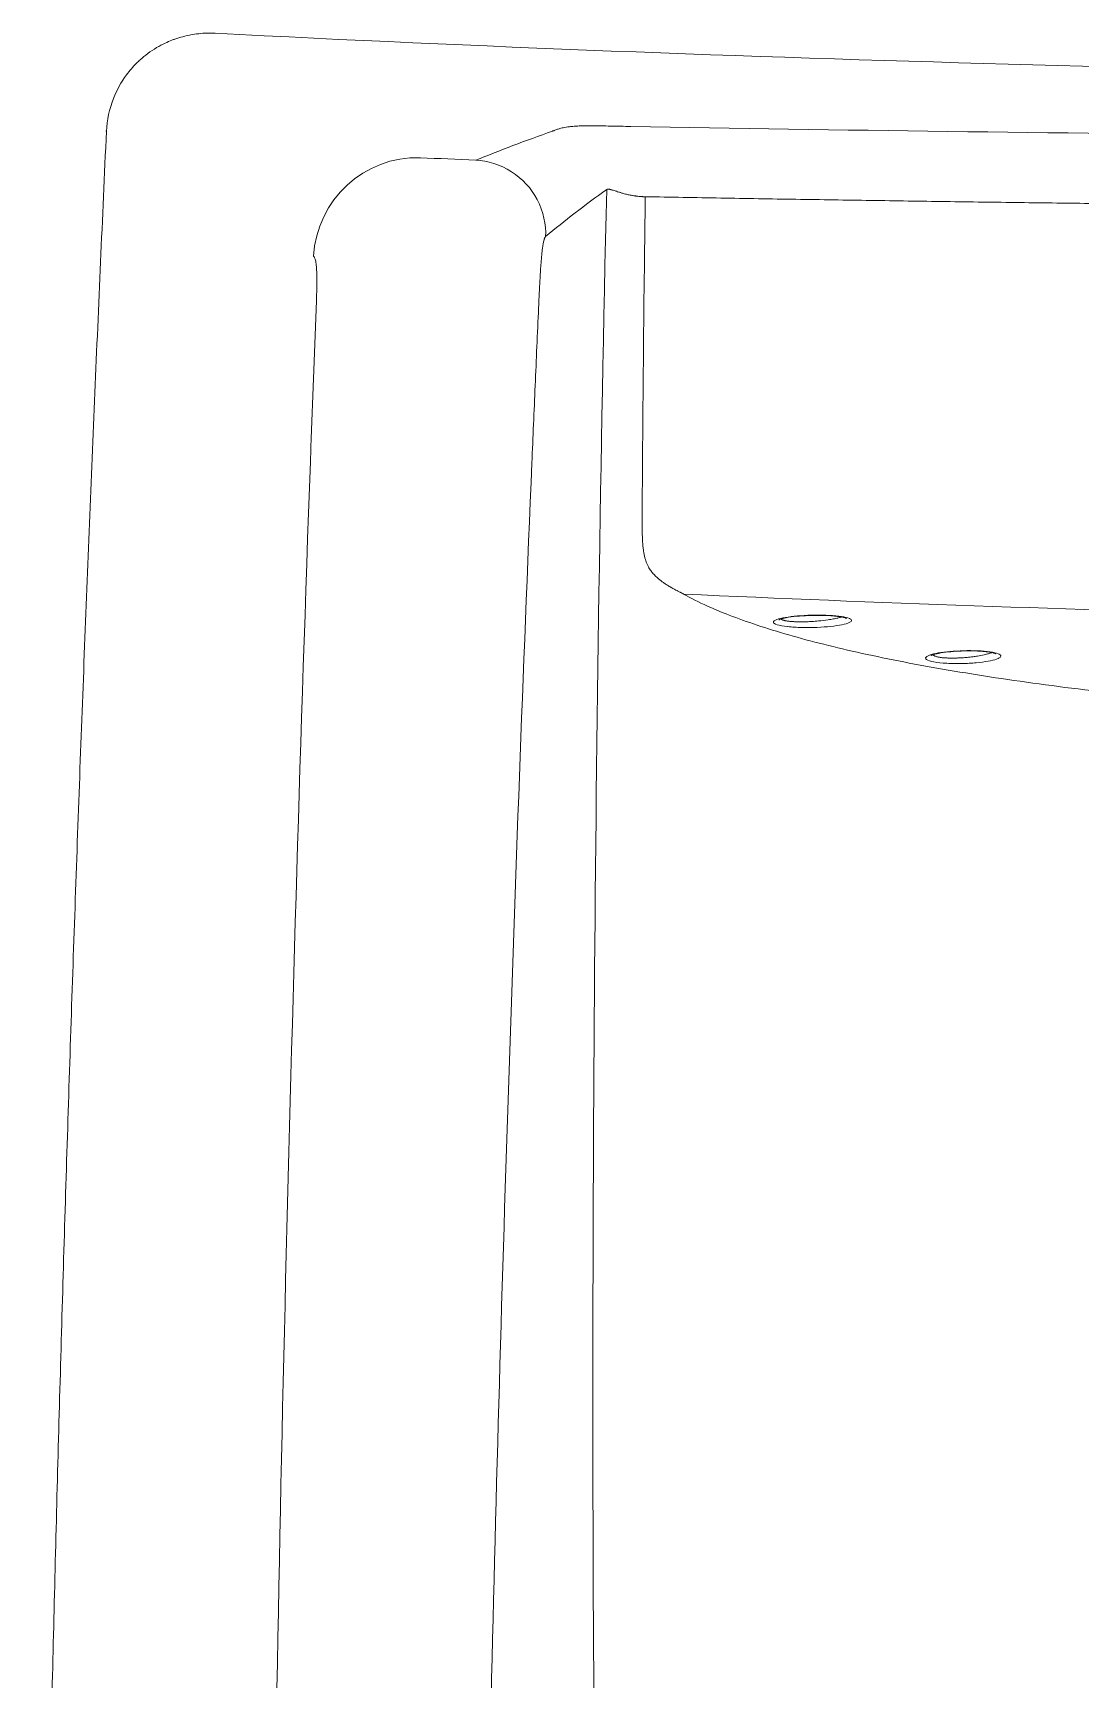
# Model space of a CAD drawing. Header units: inches. Extents: x 0.1 to 2.19, y 0.14 to 1.19.
# Drawn here: x 0.6821 to 0.8106, y 0.974 to 1.1761 of the extents above; entities that cross this region are included whole.
import ezdxf

# ---------------------------------------------------------------- set-up
doc = ezdxf.new("R2010")
doc.units = ezdxf.units.IN
doc.header["$MEASUREMENT"] = 0

# ---------------------------------------------------------------- blocks, each defined once
blk = doc.blocks.new('bn30-2')
at = {"linetype": 'Continuous', "lineweight": 5}
for p, q in [((0.3856, 3.15195), (0.3856, 3.15195)), ((0.3723, 3.13988), (0.37222, 3.13989)), ((0.42439, 3.09572), (0.42438, 3.09572)), ((0.43296, 3.09525), (0.43296, 3.09525)), ((0.42407, 3.08802), (0.42407, 3.08802)), ((0.43283, 3.08753), (0.43283, 3.08753)), ((0.43259, 3.07121), (0.43259, 3.07121))]:
    blk.add_line(p, q, dxfattribs=at)
for centre, major_axis, ratio, start_param, end_param in [((0.59489, 6.25601), (3.59101, 0), 0.865883, 4.654073, 4.708368), ((0.41027, 3.12398), (-0.00615, -0.01111), 0.986297, 3.607913, 5.167607), ((0.59489, 7.27767), (4.14731, 0.00008), 0.999473, 4.667972, 4.669618), ((0.441, 3.07769), (0.01447, -0.00133), 0.609784, 2.22827, 2.228318), ((0.42371, 3.06992), (-0.00426, -0.00261), 0.705833, 4.350211, 4.350533), ((0.39369, 3.05), (-0.03538, 0.00126), 0.000033, 4.655734, 4.655749)]:
    blk.add_ellipse(centre, major_axis=major_axis, ratio=ratio, start_param=start_param, end_param=end_param, dxfattribs=at)
for points, knots in [([(0.3856, 3.15191), (0.38549, 3.15191), (0.38539, 3.15192), (0.38529, 3.15192), (0.38515, 3.15192), (0.38501, 3.15192), (0.38487, 3.15192), (0.38463, 3.15192), (0.38439, 3.15191), (0.38415, 3.1519), (0.3838, 3.15188), (0.38346, 3.15184), (0.38312, 3.15179), (0.38271, 3.15173), (0.38231, 3.15165), (0.38191, 3.15155), (0.38158, 3.15147), (0.38126, 3.15138), (0.38095, 3.15128), (0.38087, 3.15125), (0.38079, 3.15122), (0.38071, 3.15119), (0.38058, 3.15115), (0.38045, 3.1511), (0.38032, 3.15105), (0.38005, 3.15094), (0.37978, 3.15083), (0.37952, 3.1507), (0.37916, 3.15053), (0.37881, 3.15035), (0.37846, 3.15014), (0.37809, 3.14992), (0.37773, 3.14968), (0.37738, 3.14942), (0.37706, 3.14918), (0.37675, 3.14893), (0.37645, 3.14866), (0.3763, 3.14852), (0.37615, 3.14838), (0.376, 3.14823), (0.37556, 3.14779), (0.37515, 3.14732), (0.37478, 3.14682), (0.37412, 3.14593), (0.37357, 3.14495), (0.37317, 3.14392), (0.37266, 3.14263), (0.37237, 3.14126), (0.3723, 3.13988)], [0, 0, 0, 0, 0.0156209, 0.0156209, 0.0156209, 0.0363778, 0.0363778, 0.0363778, 0.0729236, 0.0729236, 0.0729236, 0.1245292, 0.1245292, 0.1245292, 0.1868277, 0.1868277, 0.1868277, 0.2368692, 0.2368692, 0.2368692, 0.2496273, 0.2496273, 0.2496273, 0.2704918, 0.2704918, 0.2704918, 0.3141833, 0.3141833, 0.3141833, 0.3741935, 0.3741935, 0.3741935, 0.4395399, 0.4395399, 0.4395399, 0.4996556, 0.4996556, 0.4996556, 0.5311654, 0.5311654, 0.5311654, 0.6245776, 0.6245776, 0.6245776, 0.7918417, 0.7918417, 0.7918417, 0.9999942, 0.9999942, 0.9999942, 0.9999942]), ([(0.42706, 3.1399), (0.42709, 3.13991), (0.42712, 3.13992), (0.42715, 3.13993), (0.42719, 3.13994), (0.42722, 3.13996), (0.42725, 3.13997), (0.42732, 3.13999), (0.42738, 3.14002), (0.42745, 3.14004), (0.42752, 3.14007), (0.42759, 3.14009), (0.42766, 3.14012), (0.42773, 3.14014), (0.42779, 3.14016), (0.42786, 3.14019), (0.42801, 3.14023), (0.42817, 3.14028), (0.42838, 3.14032), (0.42849, 3.14035), (0.42861, 3.14037), (0.42875, 3.14039), (0.42887, 3.14041), (0.429, 3.14043), (0.42915, 3.14044), (0.42931, 3.14046), (0.4295, 3.14048), (0.4297, 3.14049), (0.42989, 3.14051), (0.4301, 3.14052), (0.43033, 3.14053), (0.43058, 3.14054), (0.43086, 3.14055), (0.43116, 3.14055), (0.43145, 3.14055), (0.43177, 3.14055), (0.4321, 3.14055), (0.43235, 3.14055), (0.4326, 3.14054), (0.43285, 3.14054), (0.43289, 3.14054), (0.43294, 3.14054), (0.43298, 3.14054), (0.43339, 3.14053), (0.4338, 3.14052), (0.43421, 3.14052), (0.43503, 3.1405), (0.43584, 3.14049), (0.43666, 3.14047)], [0, 0, 0, 0, 0.029979, 0.029979, 0.029979, 0.061805, 0.061805, 0.061805, 0.12361, 0.12361, 0.12361, 0.19048, 0.19048, 0.19048, 0.247157, 0.247157, 0.247157, 0.370303, 0.370303, 0.370303, 0.435388, 0.435388, 0.435388, 0.493112, 0.493112, 0.493112, 0.555388, 0.555388, 0.555388, 0.612444, 0.612444, 0.612444, 0.67358, 0.67358, 0.67358, 0.733946, 0.733946, 0.733946, 0.778239, 0.778239, 0.778239, 0.785887, 0.785887, 0.785887, 0.857265, 0.857265, 0.857265, 1, 1, 1, 1]), ([(0.43666, 3.14047), (0.4624, 3.14001), (0.48861, 3.13965), (0.54151, 3.13916), (0.5682, 3.13904), (0.62158, 3.13904), (0.64827, 3.13916), (0.70117, 3.13965), (0.72738, 3.14001), (0.75312, 3.14047)], [0.0000019, 0.0000019, 0.0000019, 0.0000019, 0.25, 0.25, 0.5, 0.5, 0.75, 0.75, 0.9999981, 0.9999981, 0.9999981, 0.9999981]), ([(0.42622, 3.12697), (0.42627, 3.1284), (0.42594, 3.13003), (0.42518, 3.13149), (0.42446, 3.13287), (0.42335, 3.13407), (0.42204, 3.13491), (0.42066, 3.1358), (0.41907, 3.13626), (0.41764, 3.13633)], [0, 0, 0, 0, 0.339654, 0.339654, 0.339654, 0.660333, 0.660333, 0.660333, 1, 1, 1, 1]), ([(0.43719, 2.73775), (0.43579, 2.77063), (0.43469, 2.80352), (0.43304, 2.86933), (0.4325, 2.90225), (0.43195, 2.96808), (0.43195, 3.00101), (0.43245, 3.06686), (0.43295, 3.09979), (0.43371, 3.13272)], [0, 0, 0, 0, 0.25, 0.25, 0.5, 0.5, 0.75, 0.75, 1, 1, 1, 1]), ([(0.43386, 3.13278), (0.43385, 3.13278), (0.43384, 3.13278), (0.43383, 3.13278), (0.43381, 3.13277), (0.4338, 3.13277), (0.43379, 3.13277), (0.43378, 3.13276), (0.43376, 3.13276), (0.43375, 3.13275), (0.43374, 3.13274), (0.43372, 3.13273), (0.43371, 3.13272)], [0.0000022, 0.0000022, 0.0000022, 0.0000022, 0.2006391, 0.2006391, 0.2006391, 0.4347763, 0.4347763, 0.4347763, 0.7015857, 0.7015857, 0.7015857, 1, 1, 1, 1]), ([(0.43386, 3.13278), (0.43386, 3.13278), (0.43386, 3.13278), (0.43387, 3.13278), (0.43388, 3.13278), (0.43389, 3.13278), (0.4339, 3.13278), (0.43391, 3.13278), (0.43393, 3.13278), (0.43395, 3.13278), (0.43396, 3.13277), (0.43398, 3.13277), (0.434, 3.13277), (0.434, 3.13277), (0.43401, 3.13277), (0.43401, 3.13277), (0.43401, 3.13277), (0.43402, 3.13277), (0.43402, 3.13277), (0.43403, 3.13276), (0.43405, 3.13276), (0.43406, 3.13276), (0.43409, 3.13275), (0.43411, 3.13275), (0.43414, 3.13274), (0.43416, 3.13273), (0.43419, 3.13273), (0.43422, 3.13272), (0.43424, 3.13271), (0.43426, 3.13271), (0.43428, 3.1327), (0.43429, 3.1327), (0.43429, 3.1327), (0.4343, 3.1327), (0.43436, 3.13268), (0.43442, 3.13266), (0.43449, 3.13264), (0.43449, 3.13264), (0.4345, 3.13264), (0.4345, 3.13264), (0.4346, 3.13261), (0.4347, 3.13257), (0.43482, 3.13253), (0.43485, 3.13253), (0.43488, 3.13252), (0.43491, 3.13251), (0.435, 3.13248), (0.4351, 3.13244), (0.4352, 3.13241), (0.43525, 3.1324), (0.43531, 3.13238), (0.43536, 3.13236), (0.4354, 3.13235), (0.43544, 3.13234), (0.43549, 3.13232), (0.43554, 3.13231), (0.43559, 3.13229), (0.43564, 3.13228), (0.43572, 3.13226), (0.4358, 3.13223), (0.43587, 3.13221), (0.43596, 3.13219), (0.43606, 3.13217), (0.43615, 3.13214), (0.43622, 3.13213), (0.43629, 3.13211), (0.43636, 3.13209), (0.4364, 3.13208), (0.43645, 3.13207), (0.43649, 3.13207), (0.43657, 3.13205), (0.43665, 3.13203), (0.43673, 3.13202), (0.43678, 3.13201), (0.43684, 3.132), (0.4369, 3.13199), (0.43699, 3.13197), (0.4371, 3.13196), (0.4372, 3.13194), (0.43723, 3.13194), (0.43726, 3.13193), (0.43729, 3.13193), (0.43732, 3.13192), (0.43735, 3.13192), (0.43738, 3.13192), (0.43748, 3.13191), (0.43757, 3.1319), (0.43767, 3.13189), (0.43779, 3.13188), (0.43791, 3.13187), (0.43803, 3.13186), (0.43804, 3.13186), (0.43805, 3.13186), (0.43806, 3.13186), (0.43808, 3.13186), (0.43811, 3.13186), (0.43813, 3.13185), (0.43824, 3.13185), (0.43834, 3.13185), (0.43845, 3.13184)], [0, 0, 0, 0, 0.0083649, 0.0083649, 0.0083649, 0.0308989, 0.0308989, 0.0308989, 0.0620184, 0.0620184, 0.0620184, 0.0933478, 0.0933478, 0.0933478, 0.0997869, 0.0997869, 0.0997869, 0.1018624, 0.1018624, 0.1018624, 0.1248757, 0.1248757, 0.1248757, 0.1565901, 0.1565901, 0.1565901, 0.1895578, 0.1895578, 0.1895578, 0.2118155, 0.2118155, 0.2118155, 0.2167667, 0.2167667, 0.2167667, 0.2787654, 0.2787654, 0.2787654, 0.2814964, 0.2814964, 0.2814964, 0.368223, 0.368223, 0.368223, 0.3910176, 0.3910176, 0.3910176, 0.4587284, 0.4587284, 0.4587284, 0.4932804, 0.4932804, 0.4932804, 0.5196179, 0.5196179, 0.5196179, 0.5509339, 0.5509339, 0.5509339, 0.5952045, 0.5952045, 0.5952045, 0.6453726, 0.6453726, 0.6453726, 0.6823302, 0.6823302, 0.6823302, 0.7043309, 0.7043309, 0.7043309, 0.7429613, 0.7429613, 0.7429613, 0.770366, 0.770366, 0.770366, 0.8176355, 0.8176355, 0.8176355, 0.8321057, 0.8321057, 0.8321057, 0.8451345, 0.8451345, 0.8451345, 0.8886888, 0.8886888, 0.8886888, 0.9405408, 0.9405408, 0.9405408, 0.9446651, 0.9446651, 0.9446651, 0.9547621, 0.9547621, 0.9547621, 0.999999, 0.999999, 0.999999, 0.999999]), ([(0.43845, 3.13184), (0.43844, 3.13089), (0.43842, 3.12993), (0.43841, 3.12897), (0.43839, 3.12774), (0.43838, 3.1265), (0.43836, 3.12527), (0.43834, 3.12308), (0.43831, 3.12089), (0.43828, 3.1187), (0.43826, 3.11652), (0.43824, 3.11433), (0.43822, 3.11215), (0.43819, 3.10996), (0.43818, 3.10777), (0.43816, 3.10558), (0.43814, 3.10339), (0.43812, 3.10121), (0.43811, 3.09902), (0.43809, 3.09684), (0.43808, 3.09465), (0.43807, 3.09247)], [0.0000005, 0.0000005, 0.0000005, 0.0000005, 0.0730042, 0.0730042, 0.0730042, 0.1668861, 0.1668861, 0.1668861, 0.3336839, 0.3336839, 0.3336839, 0.5002749, 0.5002749, 0.5002749, 0.6670162, 0.6670162, 0.6670162, 0.8335515, 0.8335515, 0.8335515, 1, 1, 1, 1]), ([(0.75133, 3.13184), (0.75058, 3.13183), (0.74908, 3.1318), (0.74683, 3.13176), (0.74458, 3.13172), (0.74234, 3.13169), (0.74009, 3.13165), (0.73785, 3.13161), (0.73561, 3.13157), (0.73337, 3.13154), (0.73113, 3.1315), (0.72889, 3.13147), (0.72666, 3.13143), (0.72443, 3.1314), (0.7222, 3.13136), (0.71998, 3.13133), (0.71775, 3.1313), (0.71553, 3.13127), (0.71331, 3.13124), (0.71109, 3.13121), (0.70888, 3.13118), (0.70667, 3.13115), (0.70446, 3.13112), (0.70225, 3.13109), (0.70005, 3.13106), (0.69785, 3.13104), (0.69565, 3.13101), (0.69345, 3.13098), (0.69126, 3.13096), (0.68907, 3.13093), (0.68688, 3.13091), (0.68469, 3.13089), (0.68251, 3.13086), (0.68033, 3.13084), (0.67816, 3.13082), (0.67599, 3.1308), (0.66795, 3.13072), (0.65406, 3.13061), (0.63429, 3.13049), (0.61457, 3.13042), (0.59489, 3.1304), (0.57522, 3.13042), (0.5555, 3.13049), (0.53572, 3.13061), (0.52106, 3.13073), (0.51149, 3.13082), (0.50701, 3.13086), (0.50251, 3.13091), (0.49801, 3.13096), (0.49349, 3.13102), (0.48895, 3.13107), (0.48441, 3.13113), (0.47986, 3.13119), (0.47529, 3.13125), (0.47072, 3.13132), (0.46613, 3.13139), (0.46154, 3.13146), (0.45694, 3.13153), (0.45233, 3.1316), (0.44771, 3.13168), (0.44308, 3.13176), (0.44, 3.13182), (0.43845, 3.13184)], [0, 0, 0, 0, 0.007371, 0.014728, 0.022073, 0.029403, 0.036721, 0.044025, 0.051315, 0.058592, 0.065856, 0.073106, 0.080343, 0.087567, 0.094777, 0.101973, 0.109157, 0.116326, 0.123483, 0.130626, 0.137756, 0.144872, 0.151975, 0.159064, 0.16614, 0.173203, 0.180252, 0.187288, 0.19431, 0.201319, 0.208314, 0.215297, 0.222265, 0.229221, 0.236162, 0.243091, 0.250006, 0.312965, 0.375618, 0.437963, 0.5, 0.562037, 0.624381, 0.687034, 0.749994, 0.764246, 0.778554, 0.792919, 0.807341, 0.82182, 0.836356, 0.850949, 0.865598, 0.880305, 0.895068, 0.909888, 0.924764, 0.939698, 0.954688, 0.969735, 0.984839, 1, 1, 1, 1]), ([(0.42622, 3.12697), (0.42621, 3.12696), (0.4262, 3.12695), (0.42619, 3.12694), (0.42618, 3.12692), (0.42617, 3.12691), (0.42616, 3.12689), (0.42615, 3.12688), (0.42614, 3.12686), (0.42613, 3.12684), (0.42612, 3.12683), (0.42611, 3.12681), (0.4261, 3.12679), (0.4261, 3.12676), (0.42609, 3.12674), (0.42608, 3.12672), (0.42607, 3.12669), (0.42606, 3.12667), (0.42605, 3.12664), (0.42604, 3.12661), (0.42603, 3.12658), (0.42602, 3.12656), (0.426, 3.12649), (0.42598, 3.1264), (0.42596, 3.12631), (0.42594, 3.12619), (0.42591, 3.12604), (0.42588, 3.12588), (0.42587, 3.12579), (0.42585, 3.12569), (0.42584, 3.12559), (0.42583, 3.12553), (0.42582, 3.12546), (0.42581, 3.12538), (0.42579, 3.12519), (0.42577, 3.12499), (0.42575, 3.12479), (0.42573, 3.12461), (0.42571, 3.12444), (0.4257, 3.12426), (0.42569, 3.12424), (0.42569, 3.12422), (0.42569, 3.1242), (0.42567, 3.12398), (0.42565, 3.12376), (0.42564, 3.12353), (0.42562, 3.12333), (0.42561, 3.12312), (0.42559, 3.12291), (0.42559, 3.12287), (0.42559, 3.12283), (0.42559, 3.12279), (0.42557, 3.1226), (0.42556, 3.12241), (0.42555, 3.12222), (0.42554, 3.12202), (0.42553, 3.12181), (0.42552, 3.1216), (0.42551, 3.12149), (0.4255, 3.12138), (0.4255, 3.12127), (0.42549, 3.12115), (0.42549, 3.12102), (0.42548, 3.12089), (0.42546, 3.12051), (0.42544, 3.12013), (0.42542, 3.11975), (0.42542, 3.11968), (0.42542, 3.11962), (0.42541, 3.11956), (0.42539, 3.11911), (0.42537, 3.11867), (0.42535, 3.11822)], [0, 0, 0, 0, 0.02223, 0.02223, 0.02223, 0.043841, 0.043841, 0.043841, 0.064881, 0.064881, 0.064881, 0.085401, 0.085401, 0.085401, 0.105458, 0.105458, 0.105458, 0.12511, 0.12511, 0.12511, 0.142935, 0.142935, 0.142935, 0.186958, 0.186958, 0.186958, 0.249873, 0.249873, 0.249873, 0.285532, 0.285532, 0.285532, 0.310053, 0.310053, 0.310053, 0.374629, 0.374629, 0.374629, 0.428333, 0.428333, 0.428333, 0.434608, 0.434608, 0.434608, 0.499836, 0.499836, 0.499836, 0.559702, 0.559702, 0.559702, 0.571265, 0.571265, 0.571265, 0.624829, 0.624829, 0.624829, 0.683117, 0.683117, 0.683117, 0.714165, 0.714165, 0.714165, 0.749898, 0.749898, 0.749898, 0.857073, 0.857073, 0.857073, 0.874936, 0.874936, 0.874936, 1, 1, 1, 1]), ([(0.39809, 3.11936), (0.3981, 3.1197), (0.39812, 3.12005), (0.39812, 3.1204), (0.39813, 3.12074), (0.39814, 3.12108), (0.39814, 3.12142), (0.39814, 3.12175), (0.39813, 3.12208), (0.39812, 3.12239), (0.39811, 3.1227), (0.3981, 3.123), (0.39807, 3.12326), (0.39805, 3.12352), (0.39802, 3.12375), (0.39799, 3.12393), (0.39795, 3.12411), (0.39791, 3.12425), (0.39786, 3.12435), (0.39782, 3.12445), (0.39777, 3.1245), (0.39772, 3.12453)], [0, 0, 0, 0, 0.142857, 0.142857, 0.142857, 0.285714, 0.285714, 0.285714, 0.428571, 0.428571, 0.428571, 0.571429, 0.571429, 0.571429, 0.714286, 0.714286, 0.714286, 0.857143, 0.857143, 0.857143, 1, 1, 1, 1]), ([(0.39809, 3.11936), (0.39798, 3.11652), (0.39787, 3.11369), (0.39777, 3.11085), (0.39766, 3.10804), (0.39756, 3.10524), (0.39745, 3.10243), (0.39501, 3.03552), (0.39335, 2.96859), (0.39249, 2.90164), (0.39246, 2.89966), (0.39244, 2.89769), (0.39242, 2.89572), (0.39239, 2.89377), (0.39237, 2.89183), (0.39235, 2.88988), (0.39232, 2.88796), (0.3923, 2.88605), (0.39228, 2.88413), (0.3922, 2.877), (0.39214, 2.86986), (0.39208, 2.86272), (0.39202, 2.8557), (0.39197, 2.84867), (0.39193, 2.84164), (0.39189, 2.83473), (0.39186, 2.82781), (0.39183, 2.82089), (0.39179, 2.80738), (0.39177, 2.79388), (0.39179, 2.78037), (0.3918, 2.77378), (0.39182, 2.76719), (0.39184, 2.7606), (0.39186, 2.75412), (0.3919, 2.74764), (0.39193, 2.74116), (0.39197, 2.73478), (0.39202, 2.72841), (0.39207, 2.72204), (0.39212, 2.71578), (0.39218, 2.70951), (0.39224, 2.70325), (0.39231, 2.6971), (0.39238, 2.69094), (0.39246, 2.68479), (0.3925, 2.68136), (0.39255, 2.67792), (0.39259, 2.67449), (0.39259, 2.67432), (0.3926, 2.67415), (0.3926, 2.67398), (0.39262, 2.67217), (0.39265, 2.67037), (0.39268, 2.66857), (0.39269, 2.66793), (0.39269, 2.66729), (0.3927, 2.66666), (0.39279, 2.66072), (0.39289, 2.65478), (0.39298, 2.64885)], [0, 0, 0, 0, 0.01809, 0.01809, 0.01809, 0.035996, 0.035996, 0.035996, 0.462817, 0.462817, 0.462817, 0.475401, 0.475401, 0.475401, 0.487802, 0.487802, 0.487802, 0.50002, 0.50002, 0.50002, 0.545512, 0.545512, 0.545512, 0.590307, 0.590307, 0.590307, 0.634406, 0.634406, 0.634406, 0.720516, 0.720516, 0.720516, 0.762527, 0.762527, 0.762527, 0.803843, 0.803843, 0.803843, 0.844465, 0.844465, 0.844465, 0.884391, 0.884391, 0.884391, 0.923622, 0.923622, 0.923622, 0.945513, 0.945513, 0.945513, 0.946595, 0.946595, 0.946595, 0.958098, 0.958098, 0.958098, 0.962158, 0.962158, 0.962158, 1, 1, 1, 1]), ([(0.42535, 3.11822), (0.42521, 3.11504), (0.42507, 3.11185), (0.42493, 3.10867), (0.4248, 3.1055), (0.42466, 3.10233), (0.42453, 3.09917), (0.42237, 3.04786), (0.42068, 2.99654), (0.41947, 2.94521), (0.4194, 2.94234), (0.41934, 2.93947), (0.41927, 2.9366), (0.41921, 2.93374), (0.41915, 2.93089), (0.41909, 2.92804), (0.41896, 2.92204), (0.41884, 2.91604), (0.41872, 2.91004), (0.41861, 2.90409), (0.4185, 2.89813), (0.4184, 2.89218), (0.41781, 2.85745), (0.41745, 2.82271), (0.41731, 2.78797), (0.41729, 2.78234), (0.41727, 2.77672), (0.41726, 2.77109), (0.41725, 2.76551), (0.41725, 2.75993), (0.41725, 2.75435), (0.41725, 2.74882), (0.41726, 2.74328), (0.41727, 2.73775)], [0, 0, 0, 0, 0.025121, 0.025121, 0.025121, 0.05011, 0.05011, 0.05011, 0.454869, 0.454869, 0.454869, 0.477498, 0.477498, 0.477498, 0.499996, 0.499996, 0.499996, 0.547292, 0.547292, 0.547292, 0.594219, 0.594219, 0.594219, 0.868053, 0.868053, 0.868053, 0.912404, 0.912404, 0.912404, 0.956386, 0.956386, 0.956386, 1, 1, 1, 1]), ([(0.44315, 3.08308), (0.44313, 3.08309), (0.4431, 3.08311), (0.44308, 3.08312), (0.44306, 3.08313), (0.44304, 3.08314), (0.44302, 3.08315), (0.44302, 3.08315), (0.44302, 3.08315), (0.44301, 3.08316), (0.44295, 3.08319), (0.44289, 3.08322), (0.44283, 3.08325), (0.4428, 3.08327), (0.44276, 3.08329), (0.44273, 3.0833), (0.44273, 3.0833), (0.44273, 3.0833), (0.44272, 3.08331), (0.44264, 3.08335), (0.44255, 3.08339), (0.44246, 3.08344), (0.44244, 3.08345), (0.44242, 3.08346), (0.44241, 3.08347), (0.44239, 3.08348), (0.44237, 3.08349), (0.44235, 3.0835), (0.44226, 3.08354), (0.44216, 3.08359), (0.44207, 3.08364), (0.44206, 3.08365), (0.44205, 3.08365), (0.44204, 3.08366), (0.44201, 3.08367), (0.44197, 3.08369), (0.44193, 3.08371), (0.44186, 3.08375), (0.44178, 3.0838), (0.4417, 3.08384), (0.44166, 3.08387), (0.44162, 3.08389), (0.44158, 3.08391), (0.44155, 3.08393), (0.44152, 3.08394), (0.44149, 3.08396), (0.44143, 3.084), (0.44136, 3.08404), (0.44129, 3.08408), (0.44122, 3.08413), (0.44114, 3.08418), (0.44106, 3.08423), (0.44105, 3.08423), (0.44104, 3.08424), (0.44102, 3.08425), (0.44096, 3.08429), (0.44091, 3.08433), (0.44085, 3.08437), (0.44074, 3.08444), (0.44064, 3.08451), (0.44053, 3.08459), (0.44053, 3.08459), (0.44053, 3.08459), (0.44053, 3.08459), (0.44047, 3.08464), (0.4404, 3.08468), (0.44034, 3.08473), (0.44024, 3.08481), (0.44014, 3.08489), (0.44004, 3.08498), (0.44001, 3.085), (0.43998, 3.08502), (0.43996, 3.08505), (0.43989, 3.08511), (0.43982, 3.08517), (0.43975, 3.08524), (0.43969, 3.0853), (0.43962, 3.08536), (0.43956, 3.08543), (0.43951, 3.08548), (0.43947, 3.08553), (0.43943, 3.08558), (0.43932, 3.0857), (0.43922, 3.08582), (0.43912, 3.08596), (0.43907, 3.08603), (0.43903, 3.08609), (0.43898, 3.08616), (0.43893, 3.08625), (0.43888, 3.08633), (0.43883, 3.08642), (0.4388, 3.08647), (0.43877, 3.08653), (0.43875, 3.08658), (0.43869, 3.08669), (0.43865, 3.08679), (0.4386, 3.0869), (0.43858, 3.08695), (0.43857, 3.087), (0.43855, 3.08704), (0.43852, 3.08713), (0.43849, 3.08722), (0.43846, 3.08731), (0.43842, 3.08743), (0.43839, 3.08755), (0.43836, 3.08767), (0.43833, 3.08781), (0.4383, 3.08795), (0.43827, 3.08809), (0.43827, 3.08811), (0.43827, 3.08814), (0.43826, 3.08816), (0.43824, 3.08828), (0.43822, 3.0884), (0.43821, 3.08852), (0.4382, 3.08858), (0.43819, 3.08864), (0.43819, 3.0887), (0.43817, 3.08884), (0.43816, 3.08898), (0.43814, 3.08913), (0.43814, 3.08923), (0.43813, 3.08933), (0.43812, 3.08944), (0.43811, 3.08953), (0.43811, 3.08962), (0.4381, 3.08972), (0.4381, 3.08987), (0.43809, 3.09003), (0.43809, 3.09019), (0.43808, 3.09026), (0.43808, 3.09034), (0.43808, 3.09041), (0.43808, 3.09048), (0.43808, 3.09054), (0.43807, 3.09061), (0.43807, 3.09085), (0.43807, 3.09109), (0.43807, 3.09133), (0.43807, 3.09136), (0.43807, 3.0914), (0.43807, 3.09143), (0.43807, 3.09144), (0.43807, 3.09144), (0.43807, 3.09145), (0.43806, 3.09159), (0.43806, 3.09172), (0.43806, 3.09186), (0.43807, 3.092), (0.43807, 3.09213), (0.43807, 3.09226), (0.43807, 3.09233), (0.43807, 3.0924), (0.43807, 3.09247)], [0.0000001, 0.0000001, 0.0000001, 0.0000001, 0.0157619, 0.0157619, 0.0157619, 0.026545, 0.026545, 0.026545, 0.0277877, 0.0277877, 0.0277877, 0.0632659, 0.0632659, 0.0632659, 0.0804624, 0.0804624, 0.0804624, 0.0817824, 0.0817824, 0.0817824, 0.127218, 0.127218, 0.127218, 0.1352333, 0.1352333, 0.1352333, 0.1447011, 0.1447011, 0.1447011, 0.1885161, 0.1885161, 0.1885161, 0.1921708, 0.1921708, 0.1921708, 0.2083089, 0.2083089, 0.2083089, 0.2423777, 0.2423777, 0.2423777, 0.2585002, 0.2585002, 0.2585002, 0.2710079, 0.2710079, 0.2710079, 0.2975408, 0.2975408, 0.2975408, 0.3276793, 0.3276793, 0.3276793, 0.3326752, 0.3326752, 0.3326752, 0.3549529, 0.3549529, 0.3549529, 0.3932527, 0.3932527, 0.3932527, 0.3941114, 0.3941114, 0.3941114, 0.4165908, 0.4165908, 0.4165908, 0.4525957, 0.4525957, 0.4525957, 0.462813, 0.462813, 0.462813, 0.4875431, 0.4875431, 0.4875431, 0.5105397, 0.5105397, 0.5105397, 0.5271948, 0.5271948, 0.5271948, 0.5669246, 0.5669246, 0.5669246, 0.5862047, 0.5862047, 0.5862047, 0.6086744, 0.6086744, 0.6086744, 0.6221794, 0.6221794, 0.6221794, 0.6473232, 0.6473232, 0.6473232, 0.6579777, 0.6579777, 0.6579777, 0.6774912, 0.6774912, 0.6774912, 0.702473, 0.702473, 0.702473, 0.7300351, 0.7300351, 0.7300351, 0.7348656, 0.7348656, 0.7348656, 0.7579127, 0.7579127, 0.7579127, 0.7693787, 0.7693787, 0.7693787, 0.7960013, 0.7960013, 0.7960013, 0.8153434, 0.8153434, 0.8153434, 0.832524, 0.832524, 0.832524, 0.8614222, 0.8614222, 0.8614222, 0.8752088, 0.8752088, 0.8752088, 0.8870523, 0.8870523, 0.8870523, 0.9305972, 0.9305972, 0.9305972, 0.9370284, 0.9370284, 0.9370284, 0.9379148, 0.9379148, 0.9379148, 0.9633006, 0.9633006, 0.9633006, 0.9871207, 0.9871207, 0.9871207, 1, 1, 1, 1]), ([(0.74663, 3.08308), (0.72303, 3.08199), (0.69904, 3.08116), (0.64836, 3.07996), (0.62163, 3.07965), (0.56816, 3.07965), (0.54142, 3.07996), (0.49074, 3.08116), (0.46675, 3.08199), (0.44315, 3.08308)], [0, 0, 0, 0, 0.238645, 0.238645, 0.5, 0.5, 0.761354, 0.761354, 1, 1, 1, 1]), ([(0.44315, 3.08308), (0.44403, 3.08258), (0.445, 3.0821), (0.44607, 3.08161), (0.44689, 3.08124), (0.44778, 3.08087), (0.44873, 3.0805), (0.45089, 3.07966), (0.45333, 3.07885), (0.45607, 3.07806), (0.4588, 3.07728), (0.4618, 3.07652), (0.46508, 3.0758), (0.46836, 3.07507), (0.47188, 3.07439), (0.47564, 3.07375), (0.4794, 3.0731), (0.48338, 3.0725), (0.48759, 3.07194), (0.49179, 3.07138), (0.49617, 3.07086), (0.50074, 3.0704), (0.5053, 3.06994), (0.51002, 3.06953), (0.5149, 3.06916), (0.51838, 3.06891), (0.52192, 3.06868), (0.52552, 3.06847), (0.52695, 3.06839), (0.52838, 3.06832), (0.52983, 3.06825)], [0, 0, 0, 0, 0.070369, 0.070369, 0.070369, 0.125, 0.125, 0.125, 0.249968, 0.249968, 0.249968, 0.375, 0.375, 0.375, 0.49997, 0.49997, 0.49997, 0.625, 0.625, 0.625, 0.749981, 0.749981, 0.749981, 0.875, 0.875, 0.875, 0.9644, 0.9644, 0.9644, 1, 1, 1, 1]), ([(0.45464, 3.07932), (0.45433, 3.07941), (0.45418, 3.07952), (0.45418, 3.07963), (0.45418, 3.07963), (0.45418, 3.07963), (0.45418, 3.07963), (0.45418, 3.07974), (0.45433, 3.07984), (0.45459, 3.07994), (0.45459, 3.07994), (0.45459, 3.07994), (0.4546, 3.07995), (0.45486, 3.08004), (0.45521, 3.08013), (0.45565, 3.0802), (0.45565, 3.08021), (0.45565, 3.08021), (0.45566, 3.08021), (0.4561, 3.08028), (0.45659, 3.08034), (0.45713, 3.08039), (0.45768, 3.08044), (0.45824, 3.08047), (0.45884, 3.08049), (0.45944, 3.0805), (0.46002, 3.0805), (0.46059, 3.08048), (0.4606, 3.08048), (0.4606, 3.08048), (0.46061, 3.08048), (0.46119, 3.08046), (0.46172, 3.08042), (0.46219, 3.08036), (0.46267, 3.08031), (0.46304, 3.08023), (0.46332, 3.08015)], [0, 0, 0, 0, 0.125, 0.125, 0.125, 0.126423, 0.126423, 0.126423, 0.25, 0.25, 0.25, 0.251732, 0.251732, 0.251732, 0.375, 0.375, 0.375, 0.376095, 0.376095, 0.376095, 0.5, 0.5, 0.5, 0.625, 0.625, 0.625, 0.749017, 0.749017, 0.749017, 0.75, 0.75, 0.75, 0.875, 0.875, 0.875, 1, 1, 1, 1]), ([(0.46332, 3.08015), (0.46359, 3.08006), (0.46374, 3.07997), (0.46377, 3.07987), (0.46379, 3.07977), (0.4637, 3.07967), (0.46349, 3.07958), (0.46349, 3.07958), (0.46349, 3.07958), (0.46349, 3.07958), (0.46328, 3.07948), (0.46298, 3.07939), (0.46259, 3.07932), (0.4622, 3.07924), (0.46174, 3.07917), (0.46122, 3.07911), (0.4607, 3.07906), (0.46014, 3.07902), (0.45954, 3.07899), (0.45953, 3.07899), (0.45953, 3.07899), (0.45952, 3.07899), (0.45892, 3.07897), (0.45831, 3.07896), (0.45769, 3.07897), (0.45769, 3.07898), (0.45768, 3.07898), (0.45767, 3.07898), (0.45705, 3.07899), (0.45647, 3.07902), (0.45593, 3.07908), (0.45593, 3.07908), (0.45592, 3.07908), (0.45592, 3.07908), (0.45538, 3.07914), (0.45495, 3.07922), (0.45464, 3.07932)], [0, 0, 0, 0, 0.125, 0.125, 0.125, 0.25, 0.25, 0.25, 0.250963, 0.250963, 0.250963, 0.375, 0.375, 0.375, 0.5, 0.5, 0.5, 0.623985, 0.623985, 0.623985, 0.625, 0.625, 0.625, 0.748354, 0.748354, 0.748354, 0.75, 0.75, 0.75, 0.873619, 0.873619, 0.873619, 0.875, 0.875, 0.875, 1, 1, 1, 1]), ([(0.46295, 3.08017), (0.46285, 3.0802), (0.4627, 3.08023), (0.46234, 3.0803), (0.46212, 3.08033), (0.46161, 3.08039), (0.46131, 3.08041), (0.46062, 3.08045), (0.46023, 3.08046), (0.45939, 3.08047), (0.45893, 3.08046), (0.45798, 3.08042), (0.45749, 3.08039), (0.45655, 3.0803), (0.45611, 3.08024), (0.45557, 3.08014), (0.45542, 3.0801), (0.45517, 3.08004), (0.45507, 3.08001), (0.45494, 3.07996), (0.45489, 3.07994), (0.45486, 3.07992), (0.45486, 3.07992), (0.45486, 3.07992)], [0, 0, 0, 0, 0.081899, 0.081899, 0.168497, 0.168497, 0.26778, 0.26778, 0.385477, 0.385477, 0.520588, 0.520588, 0.67683, 0.67683, 0.845185, 0.845185, 0.924431, 0.924431, 0.992899, 0.992899, 1.048671, 1.048671, 1.070864, 1.070864, 1.070864, 1.070864]), ([(0.45511, 3.08002), (0.45513, 3.08), (0.45517, 3.07996), (0.45527, 3.07991), (0.45536, 3.07988), (0.45541, 3.07986)], [0.92804098, 0.92804098, 0.92804098, 0.92804098, 0.95097561, 0.97573909, 1, 1, 1, 1]), ([(0.45541, 3.07986), (0.45543, 3.07986), (0.45549, 3.07984), (0.45558, 3.07982), (0.45569, 3.07979), (0.4558, 3.07977), (0.45592, 3.07976), (0.45606, 3.07974), (0.4562, 3.07972), (0.45635, 3.07971), (0.45651, 3.0797), (0.45667, 3.07969), (0.45685, 3.07968), (0.45703, 3.07967), (0.45722, 3.07967), (0.45742, 3.07967), (0.45762, 3.07967), (0.45792, 3.07967), (0.45834, 3.07968), (0.45897, 3.07972), (0.45985, 3.07979), (0.46076, 3.07989), (0.46153, 3.08002), (0.46206, 3.08013), (0.46238, 3.08021), (0.46252, 3.08026), (0.46254, 3.08026)], [0, 0, 0, 0, 0.0136396, 0.0274259, 0.0413775, 0.0555123, 0.0698471, 0.0843979, 0.0991804, 0.11421, 0.1295005, 0.1450653, 0.1609177, 0.1770696, 0.1935321, 0.2103159, 0.2274313, 0.2448884, 0.2855318, 0.3300514, 0.3995925, 0.5027947, 0.5678882, 0.6260354, 0.6772571, 0.6875603, 0.6875603, 0.6875603, 0.6875603]), ([(0.46315, 3.08008), (0.46315, 3.08008), (0.46314, 3.08009), (0.4631, 3.08011), (0.46304, 3.08014), (0.46295, 3.08017)], [0.12457854, 0.12457854, 0.12457854, 0.12457854, 0.15839955, 0.15839955, 0.22382132, 0.22382132, 0.22382132, 0.22382132]), ([(0.47388, 3.07475), (0.47345, 3.07483), (0.47315, 3.07492), (0.47299, 3.07503), (0.47299, 3.07503), (0.47298, 3.07503), (0.47298, 3.07503), (0.47283, 3.07514), (0.47282, 3.07524), (0.47292, 3.07535), (0.47292, 3.07535), (0.47292, 3.07535), (0.47293, 3.07535), (0.47304, 3.07546), (0.47325, 3.07556), (0.47356, 3.07565), (0.47357, 3.07565), (0.47357, 3.07565), (0.47357, 3.07565), (0.47389, 3.07575), (0.47427, 3.07583), (0.47473, 3.0759), (0.47519, 3.07597), (0.47569, 3.07602), (0.47625, 3.07606), (0.4768, 3.0761), (0.47736, 3.07613), (0.47795, 3.07613), (0.47795, 3.07613), (0.47796, 3.07613), (0.47796, 3.07613), (0.47856, 3.07614), (0.47913, 3.07613), (0.47967, 3.07609), (0.48021, 3.07606), (0.48068, 3.07601), (0.48107, 3.07593)], [0, 0, 0, 0, 0.125, 0.125, 0.125, 0.126423, 0.126423, 0.126423, 0.25, 0.25, 0.25, 0.251732, 0.251732, 0.251732, 0.375, 0.375, 0.375, 0.376095, 0.376095, 0.376095, 0.5, 0.5, 0.5, 0.625, 0.625, 0.625, 0.749017, 0.749017, 0.749017, 0.75, 0.75, 0.75, 0.875, 0.875, 0.875, 1, 1, 1, 1]), ([(0.48082, 3.07592), (0.48062, 3.07596), (0.48037, 3.07599), (0.47984, 3.07605), (0.47954, 3.07607), (0.47889, 3.0761), (0.47853, 3.07611), (0.47776, 3.07611), (0.47734, 3.07609), (0.4765, 3.07605), (0.47606, 3.07602), (0.47522, 3.07593), (0.47481, 3.07587), (0.47412, 3.07573), (0.47384, 3.07565), (0.4736, 3.07556), (0.47355, 3.07553), (0.47352, 3.07552), (0.47352, 3.07552), (0.47352, 3.07552)], [0, 0, 0, 0, 0.0932507, 0.0932507, 0.1893456, 0.1893456, 0.2955565, 0.2955565, 0.4200577, 0.4200577, 0.5606611, 0.5606611, 0.7202697, 0.7202697, 0.8843362, 0.8843362, 0.9527266, 0.9527266, 0.9688452, 0.9688452, 0.9688452, 0.9688452]), ([(0.47376, 3.07562), (0.47377, 3.07561), (0.4738, 3.07558), (0.47388, 3.07553), (0.474, 3.07547), (0.47415, 3.07541), (0.47432, 3.07537), (0.47445, 3.07534), (0.47452, 3.07533)], [0.8602148, 0.8602148, 0.8602148, 0.8602148, 0.8727273, 0.8995572, 0.9256116, 0.9509756, 0.9757391, 1, 1, 1, 1]), ([(0.48107, 3.07593), (0.48146, 3.07586), (0.48174, 3.07578), (0.48191, 3.07568), (0.48208, 3.07559), (0.48213, 3.07549), (0.48206, 3.07539), (0.48206, 3.07538), (0.48206, 3.07538), (0.48206, 3.07538), (0.482, 3.07528), (0.48183, 3.07518), (0.48157, 3.07509), (0.4813, 3.075), (0.48095, 3.07491), (0.48052, 3.07484), (0.4801, 3.07476), (0.47962, 3.0747), (0.47907, 3.07465), (0.47907, 3.07465), (0.47906, 3.07465), (0.47906, 3.07465), (0.47851, 3.0746), (0.47794, 3.07456), (0.47732, 3.07455), (0.47731, 3.07455), (0.47731, 3.07455), (0.4773, 3.07455), (0.47668, 3.07454), (0.47607, 3.07454), (0.47547, 3.07458), (0.47547, 3.07458), (0.47546, 3.07458), (0.47545, 3.07458), (0.47485, 3.07461), (0.47432, 3.07467), (0.47388, 3.07475)], [0, 0, 0, 0, 0.125, 0.125, 0.125, 0.25, 0.25, 0.25, 0.251069, 0.251069, 0.251069, 0.375, 0.375, 0.375, 0.5, 0.5, 0.5, 0.62399, 0.62399, 0.62399, 0.625, 0.625, 0.625, 0.748354, 0.748354, 0.748354, 0.75, 0.75, 0.75, 0.87364, 0.87364, 0.87364, 0.875, 0.875, 0.875, 1, 1, 1, 1]), ([(0.47452, 3.07533), (0.47456, 3.07532), (0.4746, 3.07531), (0.47464, 3.07531), (0.47468, 3.0753), (0.47472, 3.07529), (0.47476, 3.07529), (0.47481, 3.07528), (0.47485, 3.07528), (0.4749, 3.07527), (0.47494, 3.07527), (0.47499, 3.07526), (0.47504, 3.07526), (0.47509, 3.07525), (0.47514, 3.07525), (0.47519, 3.07525), (0.47524, 3.07524), (0.47529, 3.07524), (0.47535, 3.07524), (0.4754, 3.07523), (0.47545, 3.07523), (0.47551, 3.07523), (0.47557, 3.07523), (0.47562, 3.07522), (0.47568, 3.07522), (0.47574, 3.07522), (0.4758, 3.07522), (0.47586, 3.07522), (0.47592, 3.07522), (0.47598, 3.07521), (0.47604, 3.07521), (0.4761, 3.07521), (0.47617, 3.07521), (0.47623, 3.07521), (0.4763, 3.07521), (0.47636, 3.07521), (0.47643, 3.07522), (0.47649, 3.07522), (0.47656, 3.07522), (0.47663, 3.07522), (0.47669, 3.07522), (0.47676, 3.07522), (0.47683, 3.07523), (0.4769, 3.07523), (0.47697, 3.07523), (0.47704, 3.07524), (0.47707, 3.07524), (0.47711, 3.07524), (0.47714, 3.07524), (0.47718, 3.07524), (0.47721, 3.07524), (0.47725, 3.07525), (0.47744, 3.07526), (0.47762, 3.07527), (0.4778, 3.07529), (0.47803, 3.07532), (0.47826, 3.07534), (0.47848, 3.07537), (0.47854, 3.07538), (0.47861, 3.07538), (0.47868, 3.07539), (0.47887, 3.07542), (0.47906, 3.07544), (0.47924, 3.07547), (0.47953, 3.07552), (0.47979, 3.07557), (0.48004, 3.07562), (0.48023, 3.07566), (0.48041, 3.07571), (0.48057, 3.07576), (0.48072, 3.0758), (0.48085, 3.07584), (0.48097, 3.07588), (0.48097, 3.07589), (0.48098, 3.07589), (0.48098, 3.07589)], [0, 0, 0, 0, 0.0135923, 0.0135923, 0.0135923, 0.0273296, 0.0273296, 0.0273296, 0.0412307, 0.0412307, 0.0412307, 0.055313, 0.055313, 0.055313, 0.0695931, 0.0695931, 0.0695931, 0.0840871, 0.0840871, 0.0840871, 0.0988103, 0.0988103, 0.0988103, 0.113772, 0.113772, 0.113772, 0.1290039, 0.1290039, 0.1290039, 0.1445014, 0.1445014, 0.1445014, 0.1602834, 0.1602834, 0.1602834, 0.176362, 0.176362, 0.176362, 0.1927482, 0.1927482, 0.1927482, 0.2094525, 0.2094525, 0.2094525, 0.226485, 0.226485, 0.226485, 0.234731, 0.234731, 0.234731, 0.243856, 0.243856, 0.243856, 0.289559, 0.289559, 0.289559, 0.347576, 0.347576, 0.347576, 0.365439, 0.365439, 0.365439, 0.4179654, 0.4179654, 0.4179654, 0.500757, 0.500757, 0.500757, 0.5659815, 0.5659815, 0.5659815, 0.6241832, 0.6241832, 0.6241832, 0.6268094, 0.6268094, 0.6268094, 0.6268094]), ([(0.48147, 3.07573), (0.48147, 3.07573), (0.48147, 3.07573), (0.48146, 3.07574), (0.48142, 3.07576), (0.48127, 3.07582), (0.48114, 3.07586), (0.48093, 3.0759), (0.48088, 3.07591), (0.48082, 3.07592)], [0.1196816, 0.1196816, 0.1196816, 0.1196816, 0.1327487, 0.1327487, 0.2048414, 0.2048414, 0.2874376, 0.2874376, 0.3155529, 0.3155529, 0.3155529, 0.3155529])]:
    blk.add_open_spline(points, degree=3, knots=knots, dxfattribs=at)
for points, degree in [([(0.3856, 3.15195), (0.3856, 3.15195), (0.3856, 3.15194), (0.3856, 3.15193), (0.3856, 3.15192), (0.3856, 3.15191)], 5), ([(0.3723, 3.13988), (0.36047, 2.88317), (0.36415, 2.6262)], 2), ([(0.41764, 3.13633), (0.42059, 3.13753), (0.42373, 3.13871), (0.42706, 3.1399)], 3), ([(0.43371, 3.13272), (0.43102, 3.13082), (0.42853, 3.1289), (0.42622, 3.12697)], 3), ([(0.43278, 3.08411), (0.43278, 3.08411), (0.43278, 3.08411), (0.43278, 3.08411)], 3), ([(0.45506, 3.08008), (0.45506, 3.08008), (0.45506, 3.08008), (0.45506, 3.08008)], 3), ([(0.43265, 3.07563), (0.43265, 3.07563), (0.43265, 3.07563), (0.43265, 3.07563)], 3), ([(0.43266, 3.07605), (0.43266, 3.07605), (0.43266, 3.07605), (0.43266, 3.07605)], 3), ([(0.4326, 3.07185), (0.4326, 3.07185), (0.4326, 3.07185), (0.4326, 3.07185)], 3), ([(0.42321, 3.0663), (0.42321, 3.06629), (0.42321, 3.06629), (0.42321, 3.06629)], 3), ([(0.39606, 3.06154), (0.39606, 3.06154), (0.39606, 3.06154), (0.39606, 3.06154)], 3), ([(0.39608, 3.06219), (0.39608, 3.06219), (0.39608, 3.06219), (0.39608, 3.06219)], 3)]:
    blk.add_open_spline(points, degree=degree, dxfattribs=at)

msp = doc.modelspace()

# ---------------------------------------------------------------- block references
msp.add_blockref('bn30-2', (0.31881, -1.97586))

doc.saveas('drawing.dxf')
